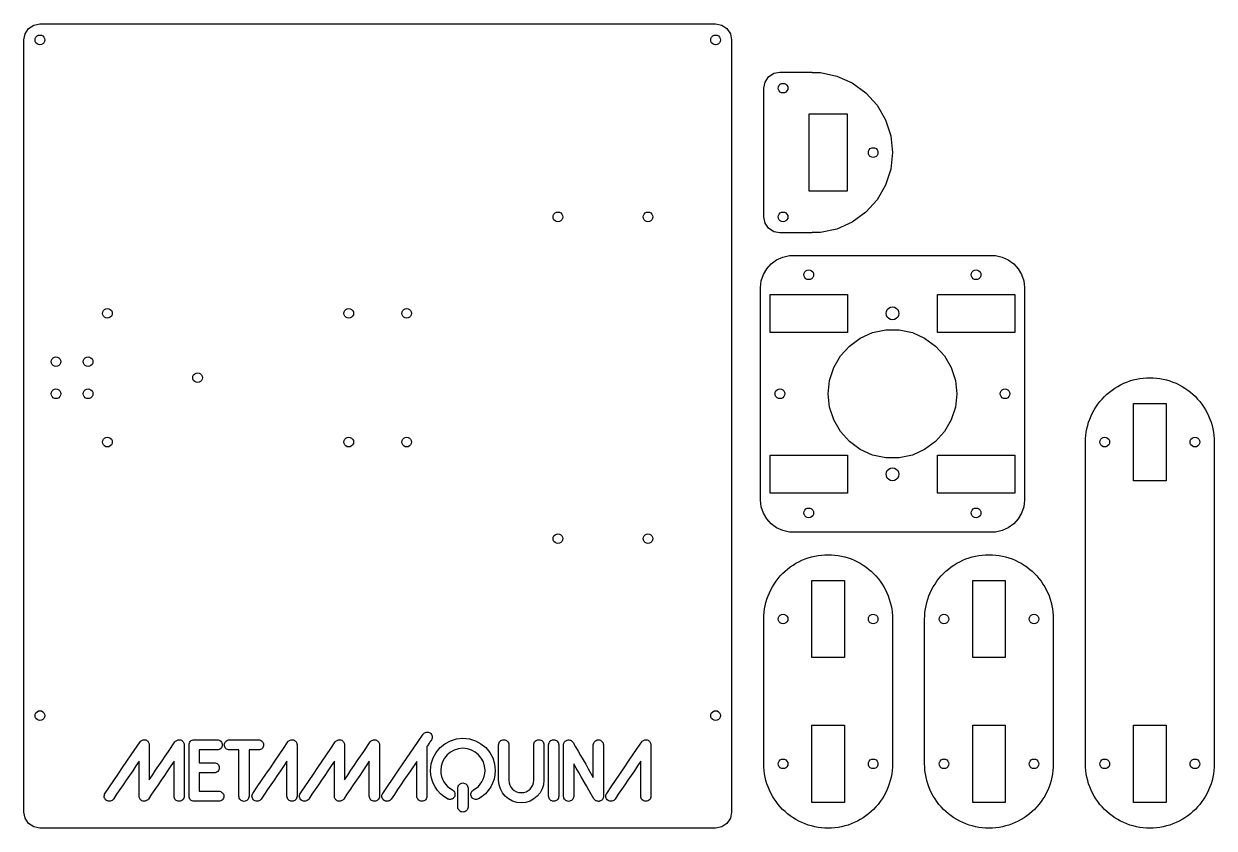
# Model space of a CAD drawing. Extents: x 0 to 370, y 0 to 250.
import ezdxf

# ---------------------------------------------------------------- set-up
doc = ezdxf.new("R2010")
doc.units = 0
doc.layers.get('0').update_dxf_attribs({"linetype": 'CONTINUOUS'})

msp = doc.modelspace()

# ---------------------------------------------------------------- linework, layer by layer
at = {"color": 7}
for points in [[(0.138611, 5.143472), (0.138611, 245.143472), (0.519611, 247.056473), (1.602611, 248.679473), (3.225611, 249.762473), (5.138611, 250.143473), (215.13861, 250.143473), (217.051611, 249.762473), (218.674611, 248.679473), (219.757611, 247.056473), (220.138611, 245.143472), (220.138611, 5.143472), (219.757611, 3.230485), (218.674611, 1.607481), (217.051611, 0.524482), (215.13861, 0.143482), (5.138611, 0.143482), (3.225611, 0.524482), (1.602611, 1.607481), (0.519611, 3.230485), (0.138611, 5.143472)], [(3.638611, 245.143472), (3.711611, 245.607473), (3.924611, 246.025472), (4.256611, 246.357473), (4.674611, 246.570472), (5.138611, 246.643471), (5.602611, 246.570472), (6.020611, 246.357473), (6.352611, 246.025472), (6.565611, 245.607473), (6.638611, 245.143472), (6.565611, 244.679473), (6.352611, 244.261473), (6.020611, 243.929473), (5.602611, 243.716471), (5.138611, 243.643472), (4.674611, 243.716471), (4.256611, 243.929473), (3.924611, 244.261473), (3.711611, 244.679473), (3.638611, 245.143472)], [(213.638613, 245.143472), (213.711612, 245.607473), (213.924611, 246.025472), (214.256612, 246.357473), (214.674611, 246.570472), (215.13861, 246.643471), (215.602611, 246.570472), (216.02061, 246.357473), (216.352611, 246.025472), (216.565613, 245.607473), (216.638612, 245.143472), (216.565613, 244.679473), (216.352611, 244.261473), (216.02061, 243.929473), (215.602611, 243.716471), (215.13861, 243.643472), (214.674611, 243.716471), (214.256612, 243.929473), (213.924611, 244.261473), (213.711612, 244.679473), (213.638613, 245.143472)], [(230.138611, 190.143471), (230.138611, 230.143473), (230.519611, 232.056472), (231.60261, 233.679472), (233.225611, 234.762472), (235.138612, 235.143472), (245.138612, 235.143472), (245.138612, 235.006473), (247.751611, 235.006473), (252.863612, 233.919471), (257.638612, 231.794473), (261.866611, 228.722473), (265.363621, 224.838472), (267.97762, 220.311472), (269.592608, 215.341474), (270.138624, 210.143471), (269.592608, 204.945471), (267.97762, 199.975473), (265.363621, 195.448473), (261.866611, 191.564472), (257.638612, 188.492471), (252.863612, 186.367474), (247.751611, 185.280472), (245.138612, 185.280472), (245.138612, 185.143473), (235.138612, 185.143473), (233.225611, 185.524473), (231.60261, 186.607473), (230.519611, 188.230473), (230.138611, 190.143471)], [(234.63861, 230.143473), (234.71161, 230.607472), (234.924611, 231.025471), (235.256612, 231.357472), (235.674611, 231.570474), (236.13861, 231.643473), (236.602611, 231.570474), (237.020611, 231.357472), (237.352611, 231.025471), (237.56561, 230.607472), (237.63861, 230.143473), (237.56561, 229.679472), (237.352611, 229.261472), (237.020611, 228.929472), (236.602611, 228.716473), (236.13861, 228.643474), (235.674611, 228.716473), (235.256612, 228.929472), (234.924611, 229.261472), (234.71161, 229.679472), (234.63861, 230.143473)], [(244.218612, 198.143472), (244.218612, 222.143472), (256.058611, 222.143472), (256.058611, 198.143472), (244.218612, 198.143472)], [(262.638625, 210.143471), (262.711607, 210.607473), (262.9246, 211.025472), (263.256607, 211.357472), (263.674606, 211.570471), (264.138608, 211.643474), (264.602609, 211.570471), (265.020608, 211.357472), (265.352615, 211.025472), (265.565608, 210.607473), (265.638619, 210.143471), (265.565608, 209.679472), (265.352615, 209.261473), (265.020608, 208.929472), (264.602609, 208.716474), (264.138608, 208.643471), (263.674606, 208.716474), (263.256607, 208.929472), (262.9246, 209.261473), (262.711607, 209.679472), (262.638625, 210.143471)], [(164.638612, 190.143471), (164.711611, 190.607473), (164.92461, 191.025472), (165.256611, 191.357473), (165.67461, 191.570472), (166.138612, 191.643471), (166.60261, 191.570472), (167.02061, 191.357473), (167.35261, 191.025472), (167.565612, 190.607473), (167.638611, 190.143471), (167.565612, 189.679473), (167.35261, 189.261473), (167.02061, 188.929473), (166.60261, 188.716471), (166.138612, 188.643472), (165.67461, 188.716471), (165.256611, 188.929473), (164.92461, 189.261473), (164.711611, 189.679473), (164.638612, 190.143471)], [(192.638612, 190.143471), (192.711612, 190.607473), (192.924611, 191.025472), (193.256611, 191.357473), (193.674611, 191.570472), (194.138612, 191.643471), (194.602611, 191.570472), (195.02061, 191.357473), (195.352611, 191.025472), (195.565612, 190.607473), (195.638612, 190.143471), (195.565612, 189.679473), (195.352611, 189.261473), (195.02061, 188.929473), (194.602611, 188.716471), (194.138612, 188.643472), (193.674611, 188.716471), (193.256611, 188.929473), (192.924611, 189.261473), (192.711612, 189.679473), (192.638612, 190.143471)], [(234.63861, 190.143471), (234.71161, 190.607473), (234.924611, 191.025472), (235.256612, 191.357473), (235.674611, 191.570472), (236.13861, 191.643471), (236.602611, 191.570472), (237.020611, 191.357473), (237.352611, 191.025472), (237.56561, 190.607473), (237.63861, 190.143471), (237.56561, 189.679473), (237.352611, 189.261473), (237.020611, 188.929473), (236.602611, 188.716471), (236.13861, 188.643472), (235.674611, 188.716471), (235.256612, 188.929473), (234.924611, 189.261473), (234.71161, 189.679473), (234.63861, 190.143471)], [(229.13861, 102.143473), (229.13861, 168.143473), (229.357611, 170.222472), (230.003612, 172.210473), (231.048611, 174.021473), (232.447612, 175.574472), (234.138611, 176.803473), (236.048612, 177.654472), (238.093611, 178.088473), (239.138612, 178.088473), (239.138612, 178.143473), (301.138618, 178.143473), (301.138618, 178.088473), (302.183602, 178.088473), (304.228613, 177.654472), (306.138608, 176.803473), (307.829599, 175.574472), (309.228603, 174.021473), (310.273615, 172.210473), (310.919622, 170.222472), (311.138598, 168.143473), (311.138598, 102.143473), (310.919622, 100.064471), (310.273615, 98.076472), (309.228603, 96.265472), (307.829599, 94.712471), (306.138608, 93.483472), (304.228613, 92.632471), (302.183602, 92.198472), (301.138618, 92.198472), (301.138618, 92.143473), (239.138612, 92.143473), (239.138612, 92.198472), (238.093611, 92.198472), (236.048612, 92.632471), (234.138611, 93.483472), (232.447612, 94.712471), (231.048611, 96.265472), (230.003612, 98.076472), (229.357611, 100.064471), (229.13861, 102.143473)], [(242.638611, 172.143471), (242.711611, 172.607472), (242.924612, 173.025472), (243.25661, 173.357472), (243.674612, 173.570471), (244.138611, 173.643473), (244.602612, 173.570471), (245.020612, 173.357472), (245.352612, 173.025472), (245.565611, 172.607472), (245.638611, 172.143471), (245.565611, 171.679472), (245.352612, 171.261473), (245.020612, 170.929472), (244.602612, 170.716473), (244.138611, 170.643471), (243.674612, 170.716473), (243.25661, 170.929472), (242.924612, 171.261473), (242.711611, 171.679472), (242.638611, 172.143471)], [(294.638617, 172.143471), (294.7116, 172.607472), (294.924621, 173.025472), (295.256599, 173.357472), (295.674598, 173.570471), (296.1386, 173.643473), (296.602602, 173.570471), (297.020601, 173.357472), (297.352607, 173.025472), (297.5656, 172.607472), (297.638611, 172.143471), (297.5656, 171.679472), (297.352607, 171.261473), (297.020601, 170.929472), (296.602602, 170.716473), (296.1386, 170.643471), (295.674598, 170.716473), (295.256599, 170.929472), (294.924621, 171.261473), (294.7116, 171.679472), (294.638617, 172.143471)], [(232.138612, 154.223472), (232.138612, 166.063473), (256.138612, 166.063473), (256.138612, 154.223472), (232.138612, 154.223472)], [(284.138624, 154.223472), (284.138624, 166.063473), (308.138604, 166.063473), (308.138604, 154.223472), (284.138624, 154.223472)], [(24.63861, 160.143472), (24.711612, 160.607471), (24.924611, 161.025473), (25.256611, 161.357474), (25.674611, 161.570472), (26.138612, 161.643472), (26.602611, 161.570472), (27.02061, 161.357474), (27.352611, 161.025473), (27.56561, 160.607471), (27.638612, 160.143472), (27.56561, 159.679473), (27.352611, 159.261471), (27.02061, 158.929471), (26.602611, 158.716472), (26.138612, 158.643472), (25.674611, 158.716472), (25.256611, 158.929471), (24.924611, 159.261471), (24.711612, 159.679473), (24.63861, 160.143472)], [(99.638612, 160.143472), (99.711612, 160.607471), (99.92461, 161.025473), (100.256611, 161.357474), (100.67461, 161.570472), (101.138612, 161.643472), (101.602611, 161.570472), (102.02061, 161.357474), (102.35261, 161.025473), (102.565612, 160.607471), (102.638612, 160.143472), (102.565612, 159.679473), (102.35261, 159.261471), (102.02061, 158.929471), (101.602611, 158.716472), (101.138612, 158.643472), (100.67461, 158.716472), (100.256611, 158.929471), (99.92461, 159.261471), (99.711612, 159.679473), (99.638612, 160.143472)], [(117.63861, 160.143472), (117.711612, 160.607471), (117.924611, 161.025473), (118.256612, 161.357474), (118.674611, 161.570472), (119.13861, 161.643472), (119.602611, 161.570472), (120.020611, 161.357474), (120.352611, 161.025473), (120.56561, 160.607471), (120.638612, 160.143472), (120.56561, 159.679473), (120.352611, 159.261471), (120.020611, 158.929471), (119.602611, 158.716472), (119.13861, 158.643472), (118.674611, 158.716472), (118.256612, 158.929471), (117.924611, 159.261471), (117.711612, 159.679473), (117.63861, 160.143472)], [(268.1386, 160.143472), (268.236615, 160.761471), (268.520616, 161.319472), (268.962604, 161.761472), (269.520614, 162.045472), (270.138624, 162.143471), (270.756606, 162.045472), (271.314616, 161.761472), (271.756604, 161.319472), (272.040604, 160.761471), (272.13862, 160.143472), (272.040604, 159.525473), (271.756604, 158.967472), (271.314616, 158.525472), (270.756606, 158.241472), (270.138624, 158.143473), (269.520614, 158.241472), (268.962604, 158.525472), (268.520616, 158.967472), (268.236615, 159.525473), (268.1386, 160.143472)], [(250.13861, 135.143471), (250.575612, 139.301471), (251.867611, 143.278473), (253.958612, 146.899472), (256.755612, 150.006473), (260.13861, 152.464474), (263.958606, 154.164473), (268.047611, 155.033472), (272.229608, 155.033472), (276.318613, 154.164473), (280.138604, 152.464474), (283.521602, 150.006473), (286.318621, 146.899472), (288.409606, 143.278473), (289.701619, 139.301471), (290.138612, 135.143471), (289.701619, 130.985472), (288.409606, 127.008472), (286.318621, 123.387474), (283.521602, 120.280472), (280.138604, 117.822472), (276.318613, 116.122473), (272.229608, 115.253474), (268.047611, 115.253474), (263.958606, 116.122473), (260.13861, 117.822472), (256.755612, 120.280472), (253.958612, 123.387474), (251.867611, 127.008472), (250.575612, 130.985472), (250.13861, 135.143471)], [(8.638611, 145.143471), (8.71161, 145.607473), (8.924612, 146.025472), (9.256612, 146.357473), (9.674612, 146.570471), (10.13861, 146.643471), (10.602612, 146.570471), (11.020611, 146.357473), (11.352612, 146.025472), (11.565611, 145.607473), (11.63861, 145.143471), (11.565611, 144.679472), (11.352612, 144.261473), (11.020611, 143.929473), (10.602612, 143.716471), (10.13861, 143.643471), (9.674612, 143.716471), (9.256612, 143.929473), (8.924612, 144.261473), (8.71161, 144.679472), (8.638611, 145.143471)], [(18.63861, 145.143471), (18.71161, 145.607473), (18.924611, 146.025472), (19.256612, 146.357473), (19.674611, 146.570471), (20.13861, 146.643471), (20.602612, 146.570471), (21.020611, 146.357473), (21.352612, 146.025472), (21.56561, 145.607473), (21.63861, 145.143471), (21.56561, 144.679472), (21.352612, 144.261473), (21.020611, 143.929473), (20.602612, 143.716471), (20.13861, 143.643471), (19.674611, 143.716471), (19.256612, 143.929473), (18.924611, 144.261473), (18.71161, 144.679472), (18.63861, 145.143471)], [(52.63861, 140.143473), (52.71161, 140.607471), (52.924611, 141.025474), (53.256612, 141.357471), (53.674611, 141.570473), (54.13861, 141.643473), (54.602611, 141.570473), (55.020611, 141.357471), (55.352611, 141.025474), (55.56561, 140.607471), (55.63861, 140.143473), (55.56561, 139.679471), (55.352611, 139.261472), (55.020611, 138.929471), (54.602611, 138.716472), (54.13861, 138.643473), (53.674611, 138.716472), (53.256612, 138.929471), (52.924611, 139.261472), (52.71161, 139.679471), (52.63861, 140.143473)], [(330.138617, 20.143473), (330.138617, 120.143473), (330.16571, 121.190472), (330.248599, 122.234472), (330.384602, 123.272471), (330.57561, 124.301473), (330.819619, 125.319471), (331.117617, 126.323471), (331.466613, 127.310473), (331.867623, 128.278472), (332.318614, 129.223474), (332.817611, 130.143473), (333.365602, 131.036472), (333.958607, 131.899471), (334.595611, 132.729472), (335.275597, 133.526474), (335.996619, 134.285474), (336.755599, 135.006472), (337.552623, 135.686473), (338.38261, 136.323474), (339.245617, 136.916473), (340.138625, 137.464473), (341.058613, 137.963473), (342.003606, 138.414472), (342.9716, 138.815473), (343.958616, 139.164472), (344.962621, 139.462473), (345.980625, 139.706471), (347.009607, 139.897474), (348.04762, 140.033471), (349.091617, 140.116473), (350.138605, 140.143481), (351.185621, 140.116464), (352.229618, 140.033471), (353.267603, 139.897474), (354.296613, 139.706471), (355.314617, 139.462473), (356.318622, 139.164472), (357.30561, 138.815473), (358.273604, 138.414472), (359.218625, 137.963473), (360.138613, 137.464473), (361.031621, 136.916473), (361.8946, 136.323474), (362.724615, 135.686473), (363.521611, 135.006472), (364.280619, 134.285474), (365.001612, 133.526474), (365.681599, 132.729472), (366.318602, 131.899471), (366.911608, 131.036472), (367.459599, 130.143473), (367.958624, 129.223474), (368.409615, 128.278472), (368.810625, 127.310473), (369.159621, 126.323471), (369.457619, 125.319471), (369.7016, 124.301473), (369.892608, 123.272471), (370.028611, 122.234472), (370.111613, 121.190472), (370.138706, 120.143473), (370.138621, 20.143473), (370.111528, 19.096474), (370.028611, 18.052471), (369.892608, 17.014472), (369.7016, 15.985473), (369.457619, 14.967472), (369.159621, 13.963472), (368.810625, 12.976473), (368.409615, 12.008474), (367.958624, 11.063472), (367.459599, 10.143473), (366.911608, 9.250471), (366.318602, 8.387472), (365.681599, 7.557474), (365.001612, 6.760472), (364.280619, 6.001472), (363.521611, 5.280471), (362.724615, 4.600476), (361.8946, 3.963472), (361.031621, 3.370467), (360.138613, 2.822476), (359.218625, 2.323479), (358.273604, 1.87246), (357.30561, 1.471478), (356.318622, 1.122482), (355.314617, 0.824484), (354.296613, 0.580475), (353.267603, 0.389467), (352.229618, 0.253464), (351.185621, 0.170462), (350.138605, 0.143369)], [(8.638611, 135.143471), (8.71161, 135.607473), (8.924612, 136.025472), (9.256612, 136.357473), (9.674612, 136.570472), (10.13861, 136.643471), (10.602612, 136.570472), (11.020611, 136.357473), (11.352612, 136.025472), (11.565611, 135.607473), (11.63861, 135.143471), (11.565611, 134.679473), (11.352612, 134.261473), (11.020611, 133.929473), (10.602612, 133.716471), (10.13861, 133.643472), (9.674612, 133.716471), (9.256612, 133.929473), (8.924612, 134.261473), (8.71161, 134.679473), (8.638611, 135.143471)], [(18.63861, 135.143471), (18.71161, 135.607473), (18.924611, 136.025472), (19.256612, 136.357473), (19.674611, 136.570472), (20.13861, 136.643471), (20.602612, 136.570472), (21.020611, 136.357473), (21.352612, 136.025472), (21.56561, 135.607473), (21.63861, 135.143471), (21.56561, 134.679473), (21.352612, 134.261473), (21.020611, 133.929473), (20.602612, 133.716471), (20.13861, 133.643472), (19.674611, 133.716471), (19.256612, 133.929473), (18.924611, 134.261473), (18.71161, 134.679473), (18.63861, 135.143471)], [(233.638612, 135.143471), (233.711612, 135.607473), (233.92461, 136.025472), (234.256611, 136.357473), (234.67461, 136.570472), (235.138612, 136.643471), (235.602611, 136.570472), (236.02061, 136.357473), (236.352611, 136.025472), (236.565612, 135.607473), (236.638612, 135.143471), (236.565612, 134.679473), (236.352611, 134.261473), (236.02061, 133.929473), (235.602611, 133.716471), (235.138612, 133.643472), (234.67461, 133.716471), (234.256611, 133.929473), (233.92461, 134.261473), (233.711612, 134.679473), (233.638612, 135.143471)], [(303.638599, 135.143471), (303.71161, 135.607473), (303.924603, 136.025472), (304.256609, 136.357473), (304.674609, 136.570472), (305.13861, 136.643471), (305.602612, 136.570472), (306.020611, 136.357473), (306.352617, 136.025472), (306.56561, 135.607473), (306.638621, 135.143471), (306.56561, 134.679473), (306.352617, 134.261473), (306.020611, 133.929473), (305.602612, 133.716471), (305.13861, 133.643472), (304.674609, 133.716471), (304.256609, 133.929473), (303.924603, 134.261473), (303.71161, 134.679473), (303.638599, 135.143471)], [(345.091625, 108.143472), (345.091625, 132.143472), (355.185613, 132.143472), (355.185613, 108.143472), (345.091625, 108.143472)], [(24.63861, 120.143473), (24.711612, 120.607472), (24.924611, 121.025471), (25.256611, 121.357472), (25.674611, 121.570473), (26.138612, 121.643473), (26.602611, 121.570473), (27.02061, 121.357472), (27.352611, 121.025471), (27.56561, 120.607472), (27.638612, 120.143473), (27.56561, 119.679472), (27.352611, 119.261472), (27.02061, 118.929472), (26.602611, 118.716473), (26.138612, 118.643473), (25.674611, 118.716473), (25.256611, 118.929472), (24.924611, 119.261472), (24.711612, 119.679472), (24.63861, 120.143473)], [(99.638612, 120.143473), (99.711612, 120.607472), (99.92461, 121.025471), (100.256611, 121.357472), (100.67461, 121.570473), (101.138612, 121.643473), (101.602611, 121.570473), (102.02061, 121.357472), (102.35261, 121.025471), (102.565612, 120.607472), (102.638612, 120.143473), (102.565612, 119.679472), (102.35261, 119.261472), (102.02061, 118.929472), (101.602611, 118.716473), (101.138612, 118.643473), (100.67461, 118.716473), (100.256611, 118.929472), (99.92461, 119.261472), (99.711612, 119.679472), (99.638612, 120.143473)], [(117.63861, 120.143473), (117.711612, 120.607472), (117.924611, 121.025471), (118.256612, 121.357472), (118.674611, 121.570473), (119.13861, 121.643473), (119.602611, 121.570473), (120.020611, 121.357472), (120.352611, 121.025471), (120.56561, 120.607472), (120.638612, 120.143473), (120.56561, 119.679472), (120.352611, 119.261472), (120.020611, 118.929472), (119.602611, 118.716473), (119.13861, 118.643473), (118.674611, 118.716473), (118.256612, 118.929472), (117.924611, 119.261472), (117.711612, 119.679472), (117.63861, 120.143473)], [(334.638622, 120.143473), (334.711604, 120.607472), (334.924598, 121.025471), (335.256604, 121.357472), (335.674603, 121.570473), (336.138605, 121.643473), (336.602606, 121.570473), (337.020606, 121.357472), (337.352612, 121.025471), (337.565605, 120.607472), (337.638616, 120.143473), (337.565605, 119.679472), (337.352612, 119.261472), (337.020606, 118.929472), (336.602606, 118.716473), (336.138605, 118.643473), (335.674603, 118.716473), (335.256604, 118.929472), (334.924598, 119.261472), (334.711604, 119.679472), (334.638622, 120.143473)], [(362.638622, 120.143473), (362.711605, 120.607472), (362.924598, 121.025471), (363.256604, 121.357472), (363.674604, 121.570473), (364.138605, 121.643473), (364.602607, 121.570473), (365.020606, 121.357472), (365.352612, 121.025471), (365.565605, 120.607472), (365.638616, 120.143473), (365.565605, 119.679472), (365.352612, 119.261472), (365.020606, 118.929472), (364.602607, 118.716473), (364.138605, 118.643473), (363.674604, 118.716473), (363.256604, 118.929472), (362.924598, 119.261472), (362.711605, 119.679472), (362.638622, 120.143473)], [(232.138612, 104.223473), (232.138612, 116.063471), (256.138612, 116.063471), (256.138612, 104.223473), (232.138612, 104.223473)], [(284.138624, 104.223473), (284.138624, 116.063471), (308.138604, 116.063471), (308.138604, 104.223473), (284.138624, 104.223473)], [(268.1386, 110.143473), (268.236615, 110.761472), (268.520616, 111.319474), (268.962604, 111.761473), (269.520614, 112.045473), (270.138624, 112.143472), (270.756606, 112.045473), (271.314616, 111.761473), (271.756604, 111.319474), (272.040604, 110.761472), (272.13862, 110.143473), (272.040604, 109.525472), (271.756604, 108.967473), (271.314616, 108.525474), (270.756606, 108.241473), (270.138624, 108.143472), (269.520614, 108.241473), (268.962604, 108.525474), (268.520616, 108.967473), (268.236615, 109.525472), (268.1386, 110.143473)], [(242.638611, 98.143472), (242.711611, 98.607474), (242.924612, 99.025473), (243.25661, 99.357474), (243.674612, 99.570472), (244.138611, 99.643472), (244.602612, 99.570472), (245.020612, 99.357474), (245.352612, 99.025473), (245.565611, 98.607474), (245.638611, 98.143472), (245.565611, 97.679473), (245.352612, 97.261471), (245.020612, 96.929473), (244.602612, 96.716472), (244.138611, 96.643472), (243.674612, 96.716472), (243.25661, 96.929473), (242.924612, 97.261471), (242.711611, 97.679473), (242.638611, 98.143472)], [(294.638617, 98.143472), (294.7116, 98.607474), (294.924621, 99.025473), (295.256599, 99.357474), (295.674598, 99.570472), (296.1386, 99.643472), (296.602602, 99.570472), (297.020601, 99.357474), (297.352607, 99.025473), (297.5656, 98.607474), (297.638611, 98.143472), (297.5656, 97.679473), (297.352607, 97.261471), (297.020601, 96.929473), (296.602602, 96.716472), (296.1386, 96.643472), (295.674598, 96.716472), (295.256599, 96.929473), (294.924621, 97.261471), (294.7116, 97.679473), (294.638617, 98.143472)], [(164.638612, 90.143471), (164.711611, 90.607473), (164.92461, 91.025472), (165.256611, 91.357473), (165.67461, 91.570471), (166.138612, 91.643471), (166.60261, 91.570471), (167.02061, 91.357473), (167.35261, 91.025472), (167.565612, 90.607473), (167.638611, 90.143471), (167.565612, 89.679472), (167.35261, 89.261473), (167.02061, 88.929472), (166.60261, 88.716471), (166.138612, 88.643471), (165.67461, 88.716471), (165.256611, 88.929472), (164.92461, 89.261473), (164.711611, 89.679472), (164.638612, 90.143471)], [(192.638612, 90.143471), (192.711612, 90.607473), (192.924611, 91.025472), (193.256611, 91.357473), (193.674611, 91.570471), (194.138612, 91.643471), (194.602611, 91.570471), (195.02061, 91.357473), (195.352611, 91.025472), (195.565612, 90.607473), (195.638612, 90.143471), (195.565612, 89.679472), (195.352611, 89.261473), (195.02061, 88.929472), (194.602611, 88.716471), (194.138612, 88.643471), (193.674611, 88.716471), (193.256611, 88.929472), (192.924611, 89.261473), (192.711612, 89.679472), (192.638612, 90.143471)], [(230.138611, 20.143473), (230.138611, 65.143473), (230.165619, 66.190472), (230.248612, 67.234472), (230.384612, 68.272474), (230.575612, 69.301473), (230.81961, 70.319471), (231.117611, 71.323471), (231.46661, 72.310473), (231.867611, 73.278472), (232.318611, 74.223471), (232.817611, 75.143473), (233.36561, 76.036472), (233.958613, 76.899471), (234.595611, 77.729472), (235.275611, 78.526473), (235.996613, 79.285473), (236.75561, 80.006472), (237.552611, 80.686473), (238.38261, 81.323474), (239.245611, 81.916473), (240.13861, 82.464473), (241.05861, 82.963472), (242.003611, 83.414472), (242.971611, 83.815473), (243.958612, 84.164472), (244.962612, 84.462473), (245.98061, 84.706471), (247.009612, 84.897474), (248.047612, 85.033474), (249.091611, 85.116472), (250.13861, 85.143481), (251.185612, 85.116464), (252.229612, 85.033474), (253.267611, 84.897474), (254.29661, 84.706471), (255.314611, 84.462473), (256.318611, 84.164472), (257.305612, 83.815473), (258.273612, 83.414472), (259.218611, 82.963472), (260.13861, 82.464473), (261.031612, 81.916473), (261.894611, 81.323474), (262.724618, 80.686473), (263.521613, 80.006472), (264.280622, 79.285473), (265.001615, 78.526473), (265.681601, 77.729472), (266.318605, 76.899471), (266.91161, 76.036472), (267.459601, 75.143473), (267.958598, 74.223471), (268.409618, 73.278472), (268.810599, 72.310473), (269.159623, 71.323471), (269.457622, 70.319471), (269.701603, 69.301473), (269.892611, 68.272474), (270.028614, 67.234472), (270.111615, 66.190472), (270.138708, 65.143473), (270.138624, 20.143473), (270.11153, 19.096474), (270.028614, 18.052471), (269.892611, 17.014472), (269.701603, 15.985473), (269.457622, 14.967472), (269.159623, 13.963472), (268.810599, 12.976473), (268.409618, 12.008474), (267.958598, 11.063472), (267.459601, 10.143473), (266.91161, 9.250471), (266.318605, 8.387472), (265.681601, 7.557474), (265.001615, 6.760472), (264.280622, 6.001472), (263.521613, 5.280471), (262.724618, 4.600476), (261.894611, 3.963472), (261.031612, 3.370467), (260.13861, 2.822476), (259.218611, 2.323479), (258.273612, 1.87246), (257.305612, 1.471478), (256.318611, 1.122482), (255.314611, 0.824484), (254.29661, 0.580475), (253.267611, 0.389467), (252.229612, 0.253464), (251.185612, 0.170462), (250.13861, 0.143369)], [(280.138604, 20.143473), (280.138604, 65.143473), (280.165697, 66.190472), (280.248614, 67.234472), (280.384617, 68.272474), (280.575625, 69.301473), (280.819606, 70.319471), (281.117604, 71.323471), (281.4666, 72.310473), (281.86761, 73.278472), (282.318601, 74.223471), (282.817598, 75.143473), (283.365617, 76.036472), (283.958623, 76.899471), (284.595598, 77.729472), (285.275613, 78.526473), (285.996606, 79.285473), (286.755614, 80.006472), (287.55261, 80.686473), (288.382625, 81.323474), (289.245604, 81.916473), (290.138612, 82.464473), (291.0586, 82.963472), (292.003621, 83.414472), (292.971615, 83.815473), (293.958603, 84.164472), (294.962608, 84.462473), (295.980612, 84.706471), (297.009622, 84.897474), (298.047608, 85.033474), (299.091604, 85.116472), (300.13862, 85.143481), (301.185608, 85.116464), (302.229605, 85.033474), (303.267618, 84.897474), (304.2966, 84.706471), (305.314604, 84.462473), (306.31861, 84.164472), (307.305625, 83.815473), (308.273619, 83.414472), (309.218612, 82.963472), (310.1386, 82.464473), (311.031608, 81.916473), (311.894615, 81.323474), (312.724602, 80.686473), (313.521598, 80.006472), (314.280606, 79.285473), (315.0016, 78.526473), (315.681614, 77.729472), (316.318618, 76.899471), (316.911623, 76.036472), (317.459614, 75.143473), (317.958611, 74.223471), (318.409602, 73.278472), (318.810612, 72.310473), (319.159608, 71.323471), (319.457606, 70.319471), (319.701616, 69.301473), (319.892624, 68.272474), (320.028598, 67.234472), (320.1116, 66.190472), (320.138693, 65.143473), (320.138608, 20.143473), (320.111515, 19.096474), (320.028598, 18.052471), (319.892624, 17.014472), (319.701616, 15.985473), (319.457606, 14.967472), (319.159608, 13.963472), (318.810612, 12.976473), (318.409602, 12.008474), (317.958611, 11.063472), (317.459614, 10.143473), (316.911623, 9.250471), (316.318618, 8.387472), (315.681614, 7.557474), (315.0016, 6.760472), (314.280606, 6.001472), (313.521598, 5.280471), (312.724602, 4.600476), (311.894615, 3.963472), (311.031608, 3.370467), (310.1386, 2.822476), (309.218612, 2.323479), (308.273619, 1.87246), (307.305625, 1.471478), (306.31861, 1.122482), (305.314604, 0.824484), (304.2966, 0.580475), (303.267618, 0.389467), (302.229605, 0.253464), (301.185608, 0.170462), (300.13862, 0.143369)], [(245.09161, 53.143472), (245.09161, 77.143472), (255.18561, 77.143472), (255.18561, 53.143472), (245.09161, 53.143472)], [(295.091612, 53.143472), (295.091612, 77.143472), (305.1856, 77.143472), (305.1856, 53.143472), (295.091612, 53.143472)], [(234.63861, 65.143473), (234.71161, 65.607472), (234.924611, 66.025471), (235.256612, 66.357472), (235.674611, 66.570473), (236.13861, 66.643473), (236.602611, 66.570473), (237.020611, 66.357472), (237.352611, 66.025471), (237.56561, 65.607472), (237.63861, 65.143473), (237.56561, 64.679472), (237.352611, 64.261472), (237.020611, 63.929472), (236.602611, 63.716473), (236.13861, 63.643473), (235.674611, 63.716473), (235.256612, 63.929472), (234.924611, 64.261472), (234.71161, 64.679472), (234.63861, 65.143473)], [(262.638625, 65.143473), (262.711607, 65.607472), (262.9246, 66.025471), (263.256607, 66.357472), (263.674606, 66.570473), (264.138608, 66.643473), (264.602609, 66.570473), (265.020608, 66.357472), (265.352615, 66.025471), (265.565608, 65.607472), (265.638619, 65.143473), (265.565608, 64.679472), (265.352615, 64.261472), (265.020608, 63.929472), (264.602609, 63.716473), (264.138608, 63.643473), (263.674606, 63.716473), (263.256607, 63.929472), (262.9246, 64.261472), (262.711607, 64.679472), (262.638625, 65.143473)], [(284.638609, 65.143473), (284.71162, 65.607472), (284.924613, 66.025471), (285.256619, 66.357472), (285.674618, 66.570473), (286.13862, 66.643473), (286.602622, 66.570473), (287.020621, 66.357472), (287.352599, 66.025471), (287.56562, 65.607472), (287.638603, 65.143473), (287.56562, 64.679472), (287.352599, 64.261472), (287.020621, 63.929472), (286.602622, 63.716473), (286.13862, 63.643473), (285.674618, 63.716473), (285.256619, 63.929472), (284.924613, 64.261472), (284.71162, 64.679472), (284.638609, 65.143473)], [(312.638609, 65.143473), (312.71162, 65.607472), (312.924613, 66.025471), (313.25662, 66.357472), (313.674619, 66.570473), (314.13862, 66.643473), (314.602622, 66.570473), (315.020621, 66.357472), (315.352599, 66.025471), (315.565621, 65.607472), (315.638603, 65.143473), (315.565621, 64.679472), (315.352599, 64.261472), (315.020621, 63.929472), (314.602622, 63.716473), (314.13862, 63.643473), (313.674619, 63.716473), (313.25662, 63.929472), (312.924613, 64.261472), (312.71162, 64.679472), (312.638609, 65.143473)], [(3.638611, 35.143471), (3.711611, 35.607473), (3.924611, 36.025472), (4.256611, 36.357473), (4.674611, 36.570471), (5.138611, 36.643471), (5.602611, 36.570471), (6.020611, 36.357473), (6.352611, 36.025472), (6.565611, 35.607473), (6.638611, 35.143471), (6.565611, 34.679472), (6.352611, 34.261473), (6.020611, 33.929472), (5.602611, 33.716471), (5.138611, 33.643471), (4.674611, 33.716471), (4.256611, 33.929472), (3.924611, 34.261473), (3.711611, 34.679472), (3.638611, 35.143471)], [(213.638613, 35.143471), (213.711612, 35.607473), (213.924611, 36.025472), (214.256612, 36.357473), (214.674611, 36.570471), (215.13861, 36.643471), (215.602611, 36.570471), (216.02061, 36.357473), (216.352611, 36.025472), (216.565613, 35.607473), (216.638612, 35.143471), (216.565613, 34.679472), (216.352611, 34.261473), (216.02061, 33.929472), (215.602611, 33.716471), (215.13861, 33.643471), (214.674611, 33.716471), (214.256612, 33.929472), (213.924611, 34.261473), (213.711612, 34.679472), (213.638613, 35.143471)], [(245.09161, 8.143471), (245.09161, 32.143471), (255.18561, 32.143471), (255.18561, 8.143471), (245.09161, 8.143471)], [(295.091612, 8.143471), (295.091612, 32.143471), (305.1856, 32.143471), (305.1856, 8.143471), (295.091612, 8.143471)], [(345.091625, 8.143471), (345.091625, 32.143471), (355.185613, 32.143471), (355.185613, 8.143471), (345.091625, 8.143471)], [(249.091611, 0.170462), (248.047612, 0.253464), (247.009612, 0.389467), (245.98061, 0.580475), (244.962612, 0.824484), (243.958612, 1.122482), (242.971611, 1.471478), (242.003611, 1.87246), (241.05861, 2.323479), (240.13861, 2.822476), (239.245611, 3.370467), (238.38261, 3.963472), (237.552611, 4.600476), (236.75561, 5.280471), (235.996613, 6.001472), (235.275611, 6.760472), (234.595611, 7.557474), (233.958613, 8.387472), (233.36561, 9.250471), (232.817611, 10.143473), (232.318611, 11.063472), (231.867611, 12.008474), (231.46661, 12.976473), (231.117611, 13.963472), (230.81961, 14.967472), (230.575612, 15.985473), (230.384612, 17.014472), (230.248612, 18.052471), (230.165611, 19.096474), (230.138602, 20.143473)], [(234.63861, 20.143473), (234.71161, 20.607472), (234.924611, 21.025471), (235.256612, 21.357471), (235.674611, 21.570473), (236.13861, 21.643473), (236.602611, 21.570473), (237.020611, 21.357471), (237.352611, 21.025471), (237.56561, 20.607472), (237.63861, 20.143473), (237.56561, 19.679471), (237.352611, 19.261472), (237.020611, 18.929471), (236.602611, 18.716473), (236.13861, 18.643473), (235.674611, 18.716473), (235.256612, 18.929471), (234.924611, 19.261472), (234.71161, 19.679471), (234.63861, 20.143473)], [(262.638625, 20.143473), (262.711607, 20.607472), (262.9246, 21.025471), (263.256607, 21.357471), (263.674606, 21.570473), (264.138608, 21.643473), (264.602609, 21.570473), (265.020608, 21.357471), (265.352615, 21.025471), (265.565608, 20.607472), (265.638619, 20.143473), (265.565608, 19.679471), (265.352615, 19.261472), (265.020608, 18.929471), (264.602609, 18.716473), (264.138608, 18.643473), (263.674606, 18.716473), (263.256607, 18.929471), (262.9246, 19.261472), (262.711607, 19.679471), (262.638625, 20.143473)], [(299.091604, 0.170462), (298.047608, 0.253464), (297.009622, 0.389467), (295.980612, 0.580475), (294.962608, 0.824484), (293.958603, 1.122482), (292.971615, 1.471478), (292.003621, 1.87246), (291.0586, 2.323479), (290.138612, 2.822476), (289.245604, 3.370467), (288.382625, 3.963472), (287.55261, 4.600476), (286.755614, 5.280471), (285.996606, 6.001472), (285.275613, 6.760472), (284.595598, 7.557474), (283.958623, 8.387472), (283.365617, 9.250471), (282.817598, 10.143473), (282.318601, 11.063472), (281.86761, 12.008474), (281.4666, 12.976473), (281.117604, 13.963472), (280.819606, 14.967472), (280.575625, 15.985473), (280.384617, 17.014472), (280.248614, 18.052471), (280.165612, 19.096474), (280.138519, 20.143473)], [(284.638609, 20.143473), (284.71162, 20.607472), (284.924613, 21.025471), (285.256619, 21.357471), (285.674618, 21.570473), (286.13862, 21.643473), (286.602622, 21.570473), (287.020621, 21.357471), (287.352599, 21.025471), (287.56562, 20.607472), (287.638603, 20.143473), (287.56562, 19.679471), (287.352599, 19.261472), (287.020621, 18.929471), (286.602622, 18.716473), (286.13862, 18.643473), (285.674618, 18.716473), (285.256619, 18.929471), (284.924613, 19.261472), (284.71162, 19.679471), (284.638609, 20.143473)], [(312.638609, 20.143473), (312.71162, 20.607472), (312.924613, 21.025471), (313.25662, 21.357471), (313.674619, 21.570473), (314.13862, 21.643473), (314.602622, 21.570473), (315.020621, 21.357471), (315.352599, 21.025471), (315.565621, 20.607472), (315.638603, 20.143473), (315.565621, 19.679471), (315.352599, 19.261472), (315.020621, 18.929471), (314.602622, 18.716473), (314.13862, 18.643473), (313.674619, 18.716473), (313.25662, 18.929471), (312.924613, 19.261472), (312.71162, 19.679471), (312.638609, 20.143473)], [(349.091617, 0.170462), (348.04762, 0.253464), (347.009607, 0.389467), (345.980625, 0.580475), (344.962621, 0.824484), (343.958616, 1.122482), (342.9716, 1.471478), (342.003606, 1.87246), (341.058613, 2.323479), (340.138625, 2.822476), (339.245617, 3.370467), (338.38261, 3.963472), (337.552623, 4.600476), (336.755599, 5.280471), (335.996619, 6.001472), (335.275597, 6.760472), (334.595611, 7.557474), (333.958607, 8.387472), (333.365602, 9.250471), (332.817611, 10.143473), (332.318614, 11.063472), (331.867623, 12.008474), (331.466613, 12.976473), (331.117617, 13.963472), (330.819619, 14.967472), (330.57561, 15.985473), (330.384602, 17.014472), (330.248599, 18.052471), (330.165625, 19.096474), (330.138532, 20.143473)], [(334.638622, 20.143473), (334.711604, 20.607472), (334.924598, 21.025471), (335.256604, 21.357471), (335.674603, 21.570473), (336.138605, 21.643473), (336.602606, 21.570473), (337.020606, 21.357471), (337.352612, 21.025471), (337.565605, 20.607472), (337.638616, 20.143473), (337.565605, 19.679471), (337.352612, 19.261472), (337.020606, 18.929471), (336.602606, 18.716473), (336.138605, 18.643473), (335.674603, 18.716473), (335.256604, 18.929471), (334.924598, 19.261472), (334.711604, 19.679471), (334.638622, 20.143473)], [(362.638622, 20.143473), (362.711605, 20.607472), (362.924598, 21.025471), (363.256604, 21.357471), (363.674604, 21.570473), (364.138605, 21.643473), (364.602607, 21.570473), (365.020606, 21.357471), (365.352612, 21.025471), (365.565605, 20.607472), (365.638616, 20.143473), (365.565605, 19.679471), (365.352612, 19.261472), (365.020606, 18.929471), (364.602607, 18.716473), (364.138605, 18.643473), (363.674604, 18.716473), (363.256604, 18.929471), (362.924598, 19.261472), (362.711605, 19.679471), (362.638622, 20.143473)], [(250.13861, 0.143482), (249.091611, 0.170575)], [(300.13862, 0.143482), (299.091604, 0.170575)], [(350.138605, 0.143482), (349.091617, 0.170575)]]:
    msp.add_lwpolyline(points, dxfattribs=at)
at = {"color": 1}
for points in [[(111.43661, 10.094474), (111.467612, 10.398472), (111.558612, 10.694472), (111.710611, 10.975473), (116.405612, 17.863473), (117.97061, 20.158473), (122.665611, 27.046473), (124.23061, 29.342472), (124.43561, 29.586473), (124.678612, 29.779474), (124.94961, 29.919473), (125.24061, 30.003473), (125.541611, 30.03147), (125.845612, 30.000473), (126.141613, 29.909471), (126.42261, 29.756473), (126.66761, 29.551472), (126.86061, 29.308473), (126.999611, 29.037472), (127.083611, 28.746473), (127.111608, 28.445471), (127.080611, 28.141473), (126.989611, 27.845472), (126.837612, 27.564472), (126.663611, 27.309473), (126.489612, 27.055473), (126.31661, 26.800471), (126.142612, 26.545472), (125.96861, 26.290473), (125.795611, 26.036473), (125.62161, 25.781471), (125.447611, 25.526472), (125.447611, 10.101473), (125.41561, 9.783473), (125.323611, 9.486471), (125.178611, 9.218473), (124.985611, 8.985473), (124.752611, 8.792472), (124.48461, 8.647472), (124.188612, 8.555474), (123.87061, 8.523472), (123.55261, 8.555474), (123.255611, 8.647472), (122.98761, 8.792472), (122.75461, 8.985473), (122.56161, 9.218473), (122.416612, 9.486471), (122.324611, 9.783473), (122.292612, 10.101473), (122.292612, 20.896473), (120.298611, 17.972473), (119.30161, 16.509472), (118.305611, 15.047474), (117.30861, 13.585472), (116.311612, 12.122472), (115.314611, 10.660473), (114.31861, 9.198472), (114.195612, 9.040472), (114.056612, 8.901472), (113.904612, 8.783472), (113.74061, 8.685474), (113.567611, 8.608472), (113.38661, 8.553473), (113.201611, 8.519473), (113.012612, 8.508467), (112.898611, 8.51248), (112.783612, 8.525482), (112.669611, 8.546471), (112.556612, 8.576474), (112.445611, 8.614472), (112.336611, 8.662472), (112.229612, 8.718471), (112.12561, 8.783472), (111.881612, 8.988473), (111.688612, 9.231472), (111.54861, 9.502473), (111.464612, 9.793472), (111.436616, 10.094474)], [(25.138611, 10.102472), (25.169611, 10.406473), (25.261612, 10.703473), (25.416612, 10.986474), (26.77261, 12.980472), (28.128612, 14.975473), (29.483612, 16.969472), (30.83961, 18.964473), (32.195612, 20.958471), (33.550612, 22.953472), (36.262612, 26.941472), (36.41861, 27.142471), (36.60361, 27.310472), (36.810611, 27.445473), (37.03561, 27.546472), (37.27461, 27.609473), (37.520612, 27.635465), (37.769611, 27.622463), (38.01561, 27.568471), (38.250611, 27.473473), (38.46261, 27.343473), (38.65061, 27.182473), (38.811612, 26.994474), (38.94061, 26.784472), (39.03761, 26.557472), (39.09761, 26.315472), (39.11762, 26.065472), (39.117611, 15.194472), (40.11661, 16.663472), (41.115612, 18.131471), (42.114611, 19.599473), (43.112611, 21.068473), (44.11161, 22.536472), (45.110612, 24.005472), (47.108612, 26.941472), (47.264611, 27.142471), (47.448611, 27.310472), (47.656612, 27.445473), (47.881611, 27.546472), (48.119611, 27.609473), (48.36561, 27.635465), (48.614612, 27.622463), (48.86161, 27.568471), (49.104612, 27.473473), (49.323611, 27.343473), (49.515612, 27.182473), (49.67861, 26.994474), (49.810611, 26.784472), (49.907611, 26.557472), (49.967611, 26.315472), (49.988608, 26.065472), (49.988611, 10.084472), (49.95661, 9.765473), (49.86561, 9.468474), (49.72061, 9.200473), (49.528611, 8.967473), (49.295612, 8.775471), (49.027611, 8.630471), (48.730611, 8.538472), (48.410611, 8.506471), (48.091612, 8.538472), (47.79461, 8.630471), (47.526612, 8.775471), (47.293612, 8.967473), (47.100611, 9.200473), (46.955611, 9.468474), (46.864611, 9.765473), (46.83261, 10.084472), (46.83261, 20.956473), (45.836611, 19.487473), (44.841612, 18.019471), (43.84561, 16.550473), (42.85061, 15.082472), (41.854611, 13.613471), (40.858612, 12.145473), (39.863612, 10.676472), (38.867611, 9.208474), (38.703611, 9.008471), (38.515612, 8.839474), (38.307611, 8.704473), (38.08161, 8.604473), (37.84361, 8.540473), (37.596612, 8.514481), (37.343611, 8.528471), (37.089611, 8.582474), (36.85461, 8.676473), (36.64261, 8.806471), (36.454611, 8.967473), (36.293611, 9.155472), (36.16461, 9.365471), (36.067611, 9.593473), (36.00761, 9.834471), (35.987601, 10.085471), (35.987612, 20.956473), (34.98861, 19.487473), (33.989611, 18.019471), (32.990612, 16.550473), (31.99161, 15.082472), (30.993611, 13.613471), (28.99561, 10.677471), (27.996611, 9.208474), (27.796611, 8.962472), (27.557611, 8.768472), (27.28961, 8.629472), (27.001611, 8.545472), (26.70061, 8.517475), (26.39761, 8.546473), (26.100611, 8.634473), (25.81761, 8.783472), (25.57861, 8.991473), (25.388612, 9.236473), (25.250611, 9.508473), (25.166611, 9.800471), (25.138614, 10.102472)], [(51.49261, 10.059472), (51.49261, 26.040472), (51.523612, 26.359474), (51.615611, 26.656473), (51.760611, 26.924471), (51.95261, 27.157471), (52.185612, 27.350472), (52.453611, 27.494473), (52.75061, 27.586472), (53.07061, 27.618473), (60.233611, 27.618473), (60.553611, 27.586472), (60.850611, 27.494473), (61.118612, 27.350472), (61.351612, 27.157471), (61.54361, 26.924471), (61.68861, 26.656473), (61.780612, 26.359474), (61.811611, 26.040472), (61.780612, 25.720472), (61.68861, 25.423472), (61.54361, 25.155471), (61.351612, 24.922472), (61.118612, 24.730473), (60.850611, 24.585473), (60.553611, 24.494473), (60.233611, 24.462472), (54.648611, 24.462472), (54.648611, 20.479472), (59.332611, 20.479472), (59.651612, 20.447471), (59.948612, 20.356472), (60.21661, 20.212473), (60.450611, 20.022473), (60.64261, 19.791471), (60.78761, 19.528471), (60.87861, 19.237472), (60.910611, 18.926471), (60.87861, 18.607473), (60.78761, 18.310473), (60.64261, 18.042472), (60.450611, 17.808473), (60.21661, 17.616472), (59.948612, 17.471472), (59.651612, 17.380472), (59.332611, 17.348471), (54.648611, 17.348471), (54.648611, 11.637473), (60.734612, 11.637473), (61.054612, 11.605472), (61.351612, 11.514472), (61.61961, 11.369472), (61.852612, 11.177473), (62.044611, 10.943471), (62.189611, 10.675473), (62.28161, 10.378471), (62.312612, 10.059472), (62.28161, 9.748472), (62.189611, 9.457473), (62.044611, 9.193471), (61.852612, 8.963474), (61.61961, 8.773473), (61.351612, 8.629472), (61.054612, 8.538472), (60.734612, 8.506471), (53.07061, 8.506471), (52.75061, 8.538472), (52.453611, 8.629472), (52.185612, 8.773473), (51.95261, 8.963474), (51.760611, 9.194473), (51.615611, 9.457473), (51.523612, 9.748472), (51.49261, 10.059472)], [(62.463612, 26.015473), (62.49661, 26.334472), (62.590612, 26.631471), (62.73861, 26.899472), (62.932612, 27.132472), (63.16761, 27.324473), (63.435611, 27.469473), (63.72961, 27.561472), (64.04161, 27.593473), (73.108611, 27.593473), (73.420611, 27.561472), (73.71461, 27.469473), (73.982611, 27.324473), (74.21661, 27.132472), (74.411611, 26.899472), (74.559612, 26.631471), (74.653611, 26.334472), (74.686612, 26.015473), (74.653611, 25.703471), (74.559612, 25.413473), (74.411611, 25.149471), (74.217612, 24.919472), (73.982611, 24.729471), (73.71461, 24.585473), (73.42161, 24.494473), (73.108611, 24.462472), (70.153612, 24.462472), (70.153612, 10.059472), (70.121611, 9.740471), (70.029612, 9.443472), (69.884612, 9.175473), (69.69261, 8.942474), (69.45961, 8.750472), (69.191612, 8.605472), (68.89461, 8.513473), (68.575611, 8.481472), (68.255611, 8.513473), (67.958612, 8.605472), (67.690611, 8.750472), (67.457611, 8.942474), (67.265612, 9.175473), (67.120612, 9.443472), (67.02861, 9.740471), (66.996612, 10.059472), (66.996612, 24.462472), (64.04161, 24.462472), (63.72961, 24.494473), (63.435611, 24.585473), (63.16761, 24.729471), (62.932612, 24.919472), (62.73861, 25.149471), (62.590612, 25.413473), (62.49661, 25.703471), (62.463612, 26.015473)], [(71.06561, 10.096472), (71.094611, 10.396471), (71.18361, 10.687473), (71.33161, 10.961472), (72.68961, 12.959472), (74.048612, 14.956471), (75.40761, 16.954472), (76.766612, 18.951473), (78.125611, 20.949471), (79.48361, 22.946473), (80.842612, 24.944474), (82.201611, 26.941472), (82.358611, 27.142471), (82.542611, 27.310472), (82.74961, 27.445473), (82.974612, 27.546472), (83.21261, 27.609473), (83.458612, 27.635465), (83.707611, 27.622463), (83.954612, 27.568471), (84.189612, 27.473473), (84.401612, 27.343473), (84.589612, 27.182473), (84.750611, 26.994474), (84.880611, 26.784472), (84.976612, 26.557472), (85.036612, 26.315472), (85.057609, 26.065472), (85.057612, 10.084472), (85.025611, 9.765473), (84.934611, 9.468474), (84.79061, 9.200473), (84.60061, 8.967473), (84.369611, 8.775471), (84.106611, 8.630471), (83.815611, 8.538472), (83.504611, 8.506471), (83.184611, 8.538472), (82.887611, 8.630471), (82.61961, 8.775471), (82.38661, 8.967473), (82.194612, 9.200473), (82.049612, 9.468474), (81.958612, 9.765473), (81.926611, 10.084472), (81.926611, 20.956473), (80.927612, 19.487473), (79.92861, 18.019471), (78.929611, 16.550473), (77.930612, 15.082472), (76.932612, 13.613471), (75.93361, 12.145473), (74.934612, 10.676472), (73.935613, 9.208474), (73.73561, 8.962472), (73.49661, 8.768472), (73.228612, 8.629472), (72.94061, 8.544473), (72.639611, 8.517464), (72.336612, 8.546473), (72.03961, 8.634473), (71.756611, 8.783472), (71.51061, 8.991473), (71.31661, 9.236473), (71.17761, 9.507471), (71.093612, 9.797471), (71.065616, 10.096472)], [(85.83061, 10.102472), (85.86161, 10.406473), (85.953611, 10.703473), (86.10961, 10.986474), (87.464612, 12.980472), (88.820611, 14.975473), (90.17661, 16.969472), (91.531612, 18.964473), (92.887611, 20.958471), (94.24361, 22.953472), (95.599611, 24.947474), (96.954611, 26.941472), (97.111611, 27.142471), (97.295612, 27.310472), (97.503612, 27.445473), (97.728611, 27.546472), (97.966612, 27.609473), (98.212611, 27.635465), (98.46161, 27.622463), (98.708611, 27.568471), (98.94261, 27.473473), (99.155611, 27.343473), (99.343611, 27.182473), (99.503611, 26.994474), (99.633611, 26.784472), (99.729612, 26.557472), (99.789612, 26.315472), (99.81061, 26.065472), (99.810612, 15.194472), (100.809611, 16.663472), (101.807611, 18.131471), (102.80661, 19.599473), (103.805612, 21.068473), (104.804611, 22.536472), (105.802611, 24.005472), (107.800611, 26.941472), (107.95661, 27.142471), (108.141612, 27.310472), (108.348611, 27.445473), (108.573612, 27.546472), (108.812612, 27.609473), (109.058611, 27.635465), (109.30761, 27.622463), (109.554611, 27.568471), (109.796611, 27.473473), (110.01561, 27.343473), (110.207611, 27.182473), (110.371611, 26.994474), (110.502613, 26.784472), (110.599612, 26.557472), (110.660612, 26.315472), (110.680621, 26.065472), (110.68061, 10.084472), (110.649611, 9.765473), (110.557612, 9.468474), (110.412612, 9.200473), (110.22061, 8.967473), (109.987611, 8.775471), (109.719612, 8.630471), (109.42261, 8.538472), (109.10261, 8.506471), (108.783611, 8.538472), (108.486612, 8.630471), (108.218611, 8.775471), (107.985611, 8.967473), (107.793612, 9.200473), (107.648612, 9.468474), (107.55661, 9.765473), (107.524612, 10.084472), (107.524612, 20.956473), (106.529612, 19.487473), (105.533611, 18.019471), (104.537612, 16.550473), (103.542612, 15.082472), (102.54661, 13.613471), (101.55161, 12.145473), (100.555611, 10.676472), (99.559612, 9.208474), (99.396612, 9.008471), (99.20861, 8.839474), (98.99961, 8.704473), (98.774611, 8.604473), (98.535611, 8.540473), (98.28861, 8.514481), (98.035612, 8.528471), (97.781612, 8.582474), (97.547611, 8.676473), (97.334612, 8.806471), (97.146612, 8.967473), (96.986612, 9.155472), (96.856612, 9.365471), (96.759612, 9.593473), (96.699612, 9.834471), (96.679602, 10.085471), (96.679611, 20.956473), (95.680612, 19.487473), (94.68161, 18.019471), (93.682611, 16.550473), (92.684611, 15.082472), (91.685612, 13.613471), (89.687612, 10.677471), (88.689612, 9.208474), (88.48861, 8.962472), (88.24961, 8.768472), (87.981612, 8.629472), (87.69361, 8.545472), (87.393611, 8.517475), (87.090611, 8.546473), (86.79261, 8.634473), (86.510611, 8.783472), (86.270612, 8.991473), (86.08161, 9.236473), (85.94261, 9.508473), (85.858612, 9.800471), (85.830616, 10.102472)], [(126.584611, 18.082472), (126.78861, 20.104473), (127.37461, 21.988472), (128.301612, 23.694472), (129.529611, 25.181473), (131.016612, 26.408473), (132.722612, 27.335472), (134.606611, 27.922471), (136.628612, 28.126473), (138.65061, 27.922471), (140.53461, 27.335472), (142.239611, 26.408473), (143.72761, 25.181473), (144.954611, 23.694472), (145.881612, 21.988472), (146.46761, 20.104473), (146.67261, 18.082472), (146.57961, 16.719471), (146.30761, 15.399472), (145.866612, 14.139472), (145.264612, 12.952473), (144.51061, 11.856472), (143.614611, 10.864472), (142.58461, 9.994471), (141.431611, 9.259471), (141.137612, 9.135471), (140.832611, 9.074472), (140.527611, 9.074472), (140.230612, 9.132471), (139.949611, 9.244471), (139.69361, 9.410471), (139.471612, 9.626473), (139.290611, 9.890472), (139.166611, 10.184471), (139.105612, 10.488473), (139.105612, 10.793473), (139.162612, 11.090473), (139.275611, 11.371473), (139.441611, 11.628473), (139.65761, 11.850472), (139.921612, 12.031472), (140.712611, 12.534471), (141.418612, 13.132472), (142.033611, 13.812472), (142.550611, 14.564473), (142.964611, 15.378472), (143.267611, 16.243472), (143.453612, 17.148471), (143.517612, 18.083471), (143.37661, 19.469473), (142.97461, 20.761472), (142.33961, 21.931472), (141.497612, 22.951471), (140.47761, 23.793473), (139.307612, 24.429472), (138.01561, 24.831472), (136.629611, 24.971471), (135.24261, 24.831472), (133.950611, 24.429472), (132.780611, 23.793473), (131.760612, 22.951471), (130.91861, 21.931472), (130.282611, 20.761472), (129.880611, 19.469473), (129.740612, 18.083471), (129.804612, 17.148471), (129.99061, 16.242473), (130.293612, 15.378472), (130.706611, 14.564473), (131.22461, 13.812472), (131.839612, 13.131473), (132.54561, 12.534471), (133.336611, 12.030473), (133.600611, 11.850472), (133.816612, 11.627474), (133.98261, 11.371473), (134.095611, 11.090473), (134.152612, 10.793473), (134.152612, 10.488473), (134.091612, 10.184471), (133.96661, 9.890472), (133.847611, 9.704474), (133.707612, 9.540471), (133.54961, 9.399473), (133.375612, 9.282472), (133.188611, 9.189472), (132.991612, 9.122472), (132.78761, 9.081474), (132.579612, 9.067475), (132.483612, 9.070464), (132.387611, 9.079476), (132.29161, 9.093471), (132.196611, 9.114468), (132.102612, 9.14148), (132.008612, 9.174472), (131.91661, 9.213472), (131.825611, 9.259471), (130.672611, 9.993472), (129.64261, 10.864472), (128.746611, 11.855473), (127.992612, 12.952473), (127.39061, 14.138473), (126.94861, 15.399472), (126.67661, 16.719471), (126.584611, 18.082472)], [(147.727611, 15.069473), (147.727611, 26.065472), (147.759612, 26.384473), (147.851611, 26.681472), (147.996611, 26.949473), (148.188612, 27.183472), (148.421612, 27.375471), (148.68961, 27.519472), (148.98661, 27.611471), (149.305611, 27.643472), (149.625612, 27.611471), (149.922611, 27.519472), (150.190612, 27.375471), (150.423612, 27.183472), (150.61561, 26.949473), (150.760611, 26.681472), (150.852612, 26.384473), (150.884611, 26.065472), (150.884611, 15.069473), (150.962611, 14.284472), (151.18761, 13.554473), (151.54461, 12.894474), (152.017611, 12.320473), (152.591612, 11.847472), (153.251611, 11.490472), (153.98161, 11.265473), (154.766611, 11.187472), (155.54461, 11.265473), (156.27061, 11.490472), (156.930612, 11.847472), (157.505612, 12.320473), (157.98161, 12.894474), (158.34161, 13.554473), (158.569612, 14.284472), (158.648612, 15.069473), (158.648612, 26.065472), (158.68061, 26.384473), (158.771613, 26.681472), (158.91661, 26.949473), (159.108611, 27.183472), (159.34261, 27.375471), (159.610611, 27.519472), (159.907611, 27.611471), (160.226612, 27.643472), (160.54661, 27.611471), (160.84261, 27.519472), (161.11161, 27.375471), (161.34461, 27.183472), (161.536611, 26.949473), (161.681612, 26.681472), (161.772611, 26.384473), (161.804612, 26.065472), (161.804612, 15.069473), (161.66161, 13.652472), (161.25061, 12.331471), (160.601612, 11.136472), (159.74161, 10.094474), (158.699612, 9.234472), (157.503611, 8.584472), (156.183612, 8.174471), (154.766611, 8.030472), (153.34961, 8.174471), (152.02861, 8.584472), (150.83361, 9.234472), (149.791612, 10.094474), (148.93161, 11.136472), (148.28161, 12.331471), (147.871612, 13.652472), (147.727611, 15.069473)], [(163.25861, 10.084472), (163.25861, 26.040472), (163.289612, 26.359474), (163.381611, 26.656473), (163.526611, 26.924471), (163.718613, 27.157471), (163.951612, 27.350472), (164.219611, 27.494473), (164.51661, 27.586472), (164.83661, 27.618473), (165.14861, 27.586472), (165.44161, 27.494473), (165.709611, 27.350472), (165.944612, 27.157471), (166.139611, 26.924471), (166.286612, 26.656473), (166.380612, 26.359474), (166.413612, 26.040472), (166.413612, 10.084472), (166.380612, 9.765473), (166.286612, 9.468474), (166.139611, 9.200473), (165.944612, 8.967473), (165.709611, 8.775471), (165.44161, 8.630471), (165.14861, 8.538472), (164.83661, 8.506471), (164.51661, 8.538472), (164.219611, 8.630471), (163.951612, 8.775471), (163.718613, 8.967473), (163.526611, 9.200473), (163.381611, 9.468474), (163.289612, 9.765473), (163.25861, 10.084472)], [(169.580611, 27.587473), (169.830612, 27.548473), (170.07161, 27.470473), (170.298612, 27.356472), (170.50661, 27.207472), (170.691612, 27.026472), (170.84861, 26.815471), (171.63761, 25.450473), (172.42661, 24.085471), (173.21561, 22.720472), (174.004611, 21.355473), (174.793611, 19.990472), (175.582611, 18.625473), (177.160611, 15.895472), (177.160611, 26.014471), (177.192613, 26.333473), (177.283612, 26.630472), (177.42861, 26.898473), (177.620611, 27.132472), (177.853611, 27.324473), (178.121612, 27.469473), (178.418611, 27.560473), (178.738612, 27.592472), (179.049612, 27.560473), (179.340612, 27.469473), (179.603612, 27.324473), (179.834611, 27.132472), (180.024611, 26.898473), (180.168612, 26.630472), (180.259612, 26.333473), (180.29161, 26.014471), (180.29161, 10.034473), (180.269611, 9.775472), (180.20661, 9.528471), (180.10461, 9.296473), (179.96861, 9.085473), (179.800611, 8.899471), (179.603612, 8.741472), (179.38161, 8.617472), (179.138611, 8.532472), (179.08261, 8.515483), (179.029611, 8.502461), (178.978611, 8.493469), (178.928612, 8.488477), (178.87961, 8.484464), (178.832612, 8.481481), (178.73761, 8.481472), (178.532612, 8.494482), (178.33261, 8.532472), (178.13861, 8.594471), (177.95461, 8.681472), (177.782612, 8.791473), (177.62461, 8.925473), (177.483612, 9.080472), (177.360611, 9.257473), (175.782611, 11.981471), (174.99361, 13.343472), (173.41561, 16.067473), (172.62661, 17.429472), (171.83761, 18.791473), (171.048612, 20.153472), (171.048612, 10.034473), (171.016611, 9.723473), (170.924612, 9.432473), (170.779612, 9.168471), (170.587611, 8.938472), (170.354611, 8.748471), (170.08661, 8.604473), (169.78961, 8.513473), (169.470612, 8.481472), (169.158612, 8.513473), (168.86761, 8.604473), (168.60461, 8.748471), (168.37461, 8.938472), (168.183611, 9.168471), (168.03961, 9.432473), (167.94861, 9.723473), (167.917611, 10.034473)], [(167.917611, 10.034473), (167.917611, 26.014471), (167.938608, 26.273472), (168.00261, 26.521472), (168.103612, 26.753473), (168.239612, 26.966472), (168.407611, 27.156472), (168.60461, 27.317471), (168.82561, 27.448473), (169.069611, 27.542473), (169.32461, 27.586472), (169.580611, 27.5876)], [(181.051612, 10.096472), (181.081612, 10.396471), (181.169612, 10.687473), (181.317612, 10.962473), (182.676611, 12.959472), (184.035613, 14.957473), (185.394611, 16.954472), (186.752611, 18.951473), (188.11161, 20.949471), (189.470611, 22.946473), (190.82961, 24.944474), (192.188612, 26.941472), (192.34461, 27.142471), (192.528611, 27.310472), (192.736611, 27.445473), (192.96161, 27.546472), (193.199611, 27.609473), (193.44561, 27.635465), (193.694612, 27.622463), (193.941613, 27.568471), (194.175611, 27.473473), (194.38861, 27.343473), (194.576613, 27.182473), (194.73661, 26.994474), (194.86661, 26.785471), (194.963613, 26.557472), (195.022611, 26.315472), (195.043608, 26.065472), (195.043611, 10.085471), (195.01161, 9.765473), (194.92061, 9.468474), (194.776612, 9.200473), (194.586612, 8.967473), (194.356612, 8.775471), (194.09261, 8.630471), (193.801611, 8.538472), (193.49061, 8.506471), (193.171612, 8.538472), (192.874612, 8.630471), (192.606611, 8.775471), (192.372612, 8.967473), (192.180611, 9.200473), (192.035611, 9.468474), (191.944611, 9.765473), (191.91261, 10.085471), (191.91261, 20.956473), (190.913611, 19.487473), (189.915611, 18.019471), (188.916612, 16.550473), (187.91761, 15.082472), (186.918611, 13.613471), (185.919612, 12.145473), (184.92161, 10.677471), (183.922611, 9.208474), (183.721612, 8.962472), (183.483611, 8.768472), (183.21561, 8.629472), (182.926612, 8.545472), (182.626612, 8.517475), (182.32361, 8.546473), (182.025612, 8.634473), (181.743612, 8.783472), (181.496612, 8.991473), (181.303611, 9.236473), (181.164611, 9.507471), (181.079611, 9.797471), (181.051615, 10.096472)], [(135.050612, 6.721472), (135.050612, 12.612472), (135.08261, 12.930471), (135.174612, 13.226471), (135.319612, 13.494472), (135.51261, 13.728471), (135.746611, 13.921472), (136.014612, 14.066472), (136.31061, 14.158474), (136.628612, 14.190472), (136.946612, 14.158474), (137.242612, 14.066472), (137.51061, 13.921472), (137.74361, 13.728471), (137.936611, 13.494472), (138.08261, 13.226471), (138.174611, 12.930471), (138.206613, 12.612472), (138.206613, 6.721472), (138.174611, 6.403473), (138.08261, 6.107472), (137.936611, 5.839471), (137.74361, 5.605472), (137.51061, 5.412472), (137.242612, 5.267472), (136.946612, 5.175473), (136.628612, 5.143472), (136.31061, 5.175473), (136.014612, 5.267472), (135.746611, 5.412472), (135.51261, 5.605472), (135.319612, 5.839471), (135.174612, 6.107472), (135.08261, 6.403473), (135.050612, 6.721472)]]:
    msp.add_lwpolyline(points, dxfattribs=at)

doc.saveas('drawing.dxf')
